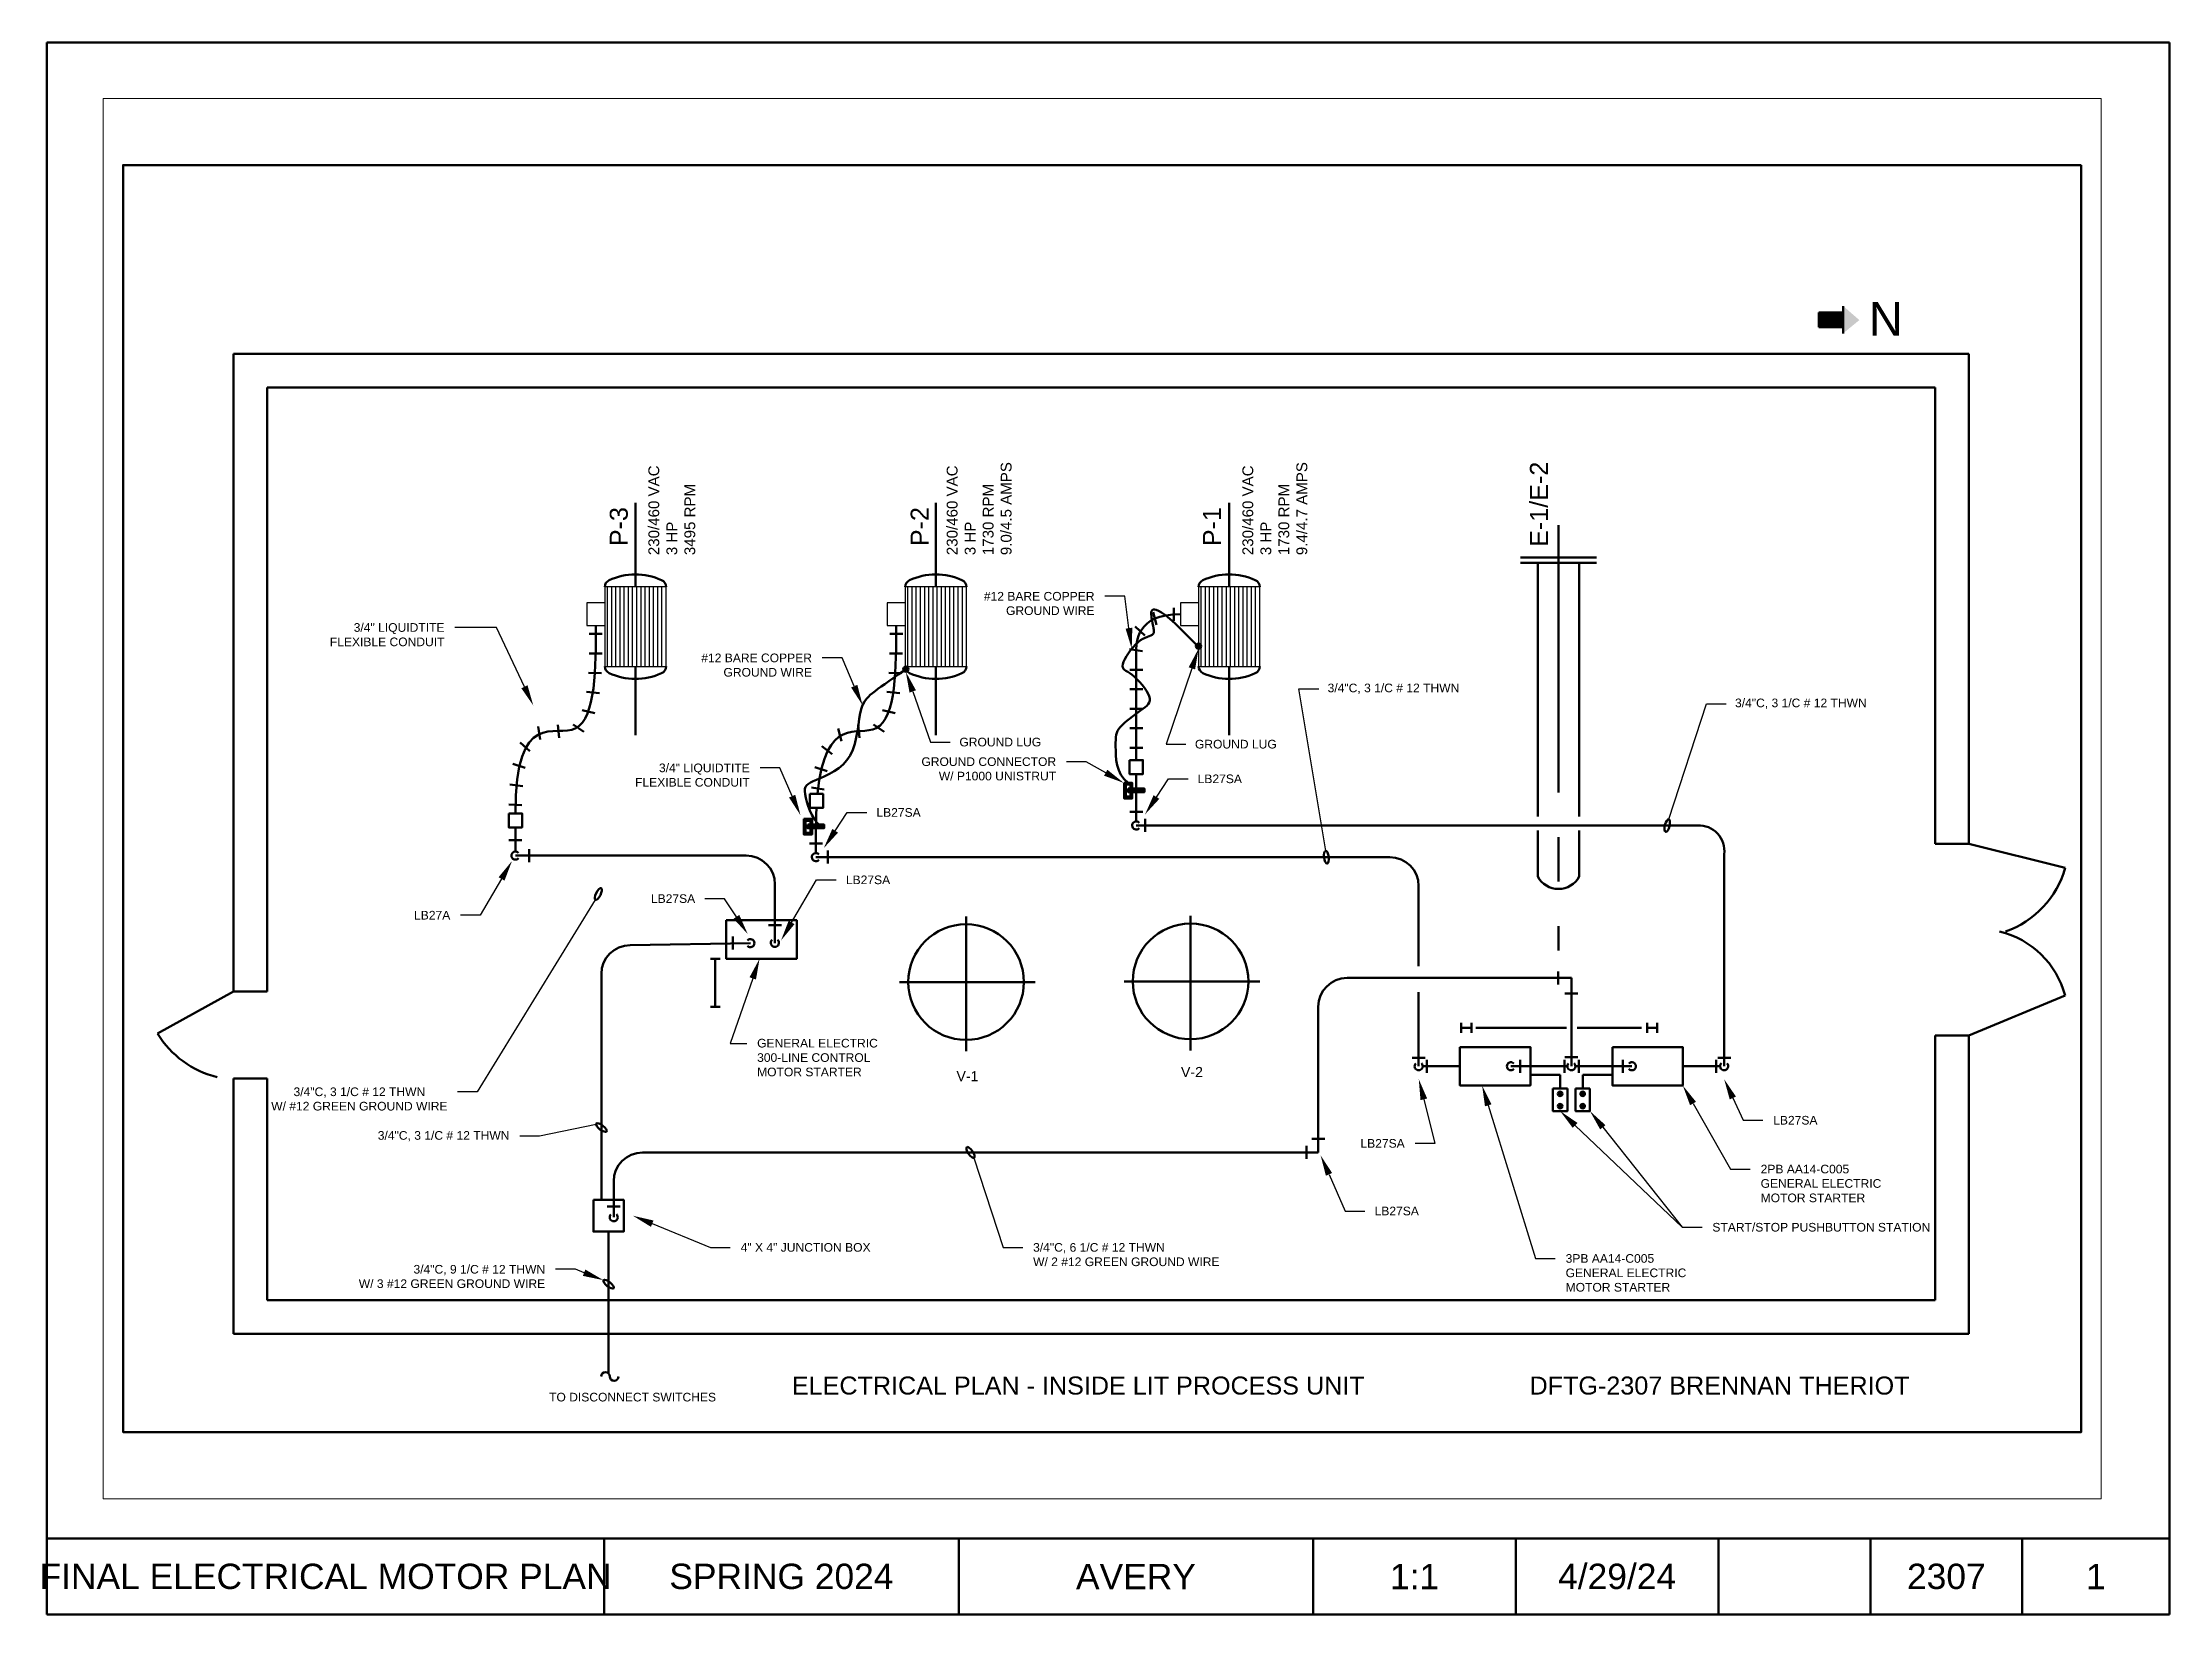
# Paper-space layout '1' of a CAD drawing. Header units: inches. Extents: x 0 to 10.5, y 0.1 to 7.8.
# The model-space entities are those that its viewports show. They can reach past a viewport. Long polylines and large blocks are cut down to what shows.
import ezdxf
from ezdxf import colors
from ezdxf.entities.mleader import LeaderData, LeaderLine
from ezdxf.math import Vec2, Vec3

# ---------------------------------------------------------------- set-up
doc = ezdxf.new("R2010")
doc.units = ezdxf.units.IN
doc.header["$MEASUREMENT"] = 0
doc.linetypes.add('CENTER2', pattern=[1.125, 0.75, -0.125, 0.125, -0.125])
doc.layers.get('0').update_dxf_attribs({"color": 255})
for name, color, linetype, lineweight in [('Border', 5, 'Continuous', 80), ('Object', 1, 'Continuous', 60), ('Text', 7, 'Continuous', 30)]:
    doc.layers.add(name, color=color, linetype=linetype, lineweight=lineweight)
doc.layers.add('VP', color=8, linetype='Continuous', plot=False)
doc.styles.get("Standard").update_dxf_attribs({"font": 'arial.ttf'})

# ---------------------------------------------------------------- blocks, each defined once
blk = doc.blocks.new('*U7')
blk.add_line((0.075, -0.057), (0.075, 0.056))
blk = doc.blocks.new('*U8')
at = {"layer": 'Object', "color": 0, "linetype": 'ByBlock', "lineweight": -2, "transparency": 16777216}
for p, rotation in [((165.798, 12.48), 270), ((165.797, 12.31), 269.364157771433), ((165.793, 12.141), 267.4852543982339), ((165.781, 11.972), 263.8362076891653), ((165.753, 11.804), 256.3458332869278), ((165.233, 11.48), 228.2402742782203), ((165.379, 11.557), 189.2362004124773), ((165.549, 11.567), 185.7069666690586), ((165.69, 11.648), 235.593936695888), ((165.154, 11.331), 252.2863060781141), ((165.118, 11.165), 262.0989952114134), ((165.103, 10.997), 267.1740487618006)]:
    blk.add_blockref('*U7', p, dxfattribs=dict(at, rotation=rotation))
blk = doc.blocks.new('*U9')
blk.add_line((0.075, -0.057), (0.075, 0.056))
blk = doc.blocks.new('*U10')
at = {"layer": 'Object', "color": 0, "linetype": 'ByBlock', "lineweight": -2, "transparency": 16777216}
for p, rotation in [((168.406, 12.48), 270.0000000000046), ((168.405, 12.31), 269.364157771437), ((168.401, 12.141), 267.4852543982371), ((168.389, 11.972), 263.8362076891678), ((168.361, 11.804), 256.3458332869296), ((167.988, 11.548), 194.9827695144223), ((168.156, 11.567), 186.5026229285888), ((168.298, 11.648), 235.5939366958889), ((167.85, 11.455), 232.4768851681316), ((167.776, 11.303), 252.2143415156372), ((167.738, 11.138), 260.7795348705892)]:
    blk.add_blockref('*U9', p, dxfattribs=dict(at, rotation=rotation))
blk = doc.blocks.new('*U11')
blk.add_line((0.058, 0.058), (0.058, -0.055))
blk = doc.blocks.new('*U12')
at = {"layer": 'Object', "color": 0, "linetype": 'ByBlock', "lineweight": -2, "transparency": 16777216}
for p, rotation in [((170.706, 12.557), 195.2644219180445), ((170.874, 12.577), 180), ((170.561, 12.474), 227.4016154402151), ((170.494, 12.322), 262.2136324026706), ((170.489, 12.152), 269.9999999999999), ((170.489, 11.983), 269.9999999999999), ((170.489, 11.813), 269.9999999999999), ((170.489, 11.644), 269.9999999999999), ((170.489, 11.474), 269.9999999999999)]:
    blk.add_blockref('*U11', p, dxfattribs=dict(at, rotation=rotation))

msp = doc.modelspace()

# ---------------------------------------------------------------- hatches: boundary and pattern name
at = {"layer": 'Object'}
h = msp.add_hatch(color=1, dxfattribs=at)
h.dxf.hatch_style = 1
h.paths.add_polyline_path([(176.414, 15.197), (176.414, 15.07), (176.627, 15.07), (176.627, 15.198)])
at = {"layer": 'Object', "transparency": 33554687}
h = msp.add_hatch(color=256, dxfattribs=at)
h.dxf.hatch_style = 1
h.paths.add_polyline_path([(171.024, 12.321, 0.178363), (171.044, 12.281, 0.24018), (171.053, 12.299, 0.49723)])
h.paths.add_polyline_path([(171.024, 12.321, 0.3358), (171.008, 12.299, 0.612669), (171.044, 12.281, -0.178363)])
h = msp.add_hatch(color=256, dxfattribs=at)
h.dxf.hatch_style = 1
h.paths.add_polyline_path([(168.483, 12.121, 0.178363), (168.502, 12.081, 0.24018), (168.512, 12.099, 0.49723)])
h.paths.add_polyline_path([(168.483, 12.121, 0.3358), (168.467, 12.099, 0.612669), (168.502, 12.081, -0.178363)])
at = {"layer": 'Object'}
h = msp.add_hatch(color=7, dxfattribs=at)
h.dxf.hatch_style = 1
h.paths.add_polyline_path([(170.455, 11.112), (170.384, 11.112), (170.384, 10.978), (170.455, 10.978)])
h.paths.add_polyline_path([(170.44, 10.993), (170.399, 10.993), (170.399, 11.097), (170.44, 11.097)], flags=16)
h = msp.add_hatch(color=7, dxfattribs=at)
h.dxf.hatch_style = 1
h.paths.add_polyline_path([(170.455, 11.063), (170.455, 11.032), (170.56, 11.032), (170.56, 11.063)])
h.paths.add_polyline_path([(170.418, 11.032), (170.44, 11.032), (170.44, 11.063), (170.418, 11.063)])
h = msp.add_hatch(color=7, dxfattribs=at)
h.dxf.hatch_style = 1
h.paths.add_polyline_path([(167.675, 10.799), (167.603, 10.799), (167.603, 10.665), (167.675, 10.665)])
h.paths.add_polyline_path([(167.66, 10.68), (167.618, 10.68), (167.618, 10.784), (167.66, 10.784)], flags=16)
h = msp.add_hatch(color=7, dxfattribs=at)
h.dxf.hatch_style = 1
h.paths.add_polyline_path([(167.675, 10.75), (167.675, 10.719), (167.78, 10.719), (167.78, 10.75)])
h.paths.add_polyline_path([(167.638, 10.719), (167.66, 10.719), (167.66, 10.75), (167.638, 10.75)])
h = msp.add_hatch(color=1, dxfattribs=at)
h.dxf.hatch_style = 1
h.paths.add_polyline_path([(174.189, 8.413, 1), (174.15, 8.413, 1)])
h.paths.add_polyline_path([(174.189, 8.306, 1), (174.15, 8.306, 1)])
h = msp.add_hatch(color=1, dxfattribs=at)
h.dxf.hatch_style = 1
h.paths.add_polyline_path([(174.385, 8.413, 1), (174.346, 8.413, 1)])
h.paths.add_polyline_path([(174.385, 8.306, 1), (174.346, 8.306, 1)])

# ---------------------------------------------------------------- linework, layer by layer
for p, q in [((176.414, 15.197), (176.627, 15.198)), ((176.414, 15.197), (176.414, 15.07)), ((176.627, 15.07), (176.414, 15.07)), ((162.652, 10.583), (162.652, 14.836)), ((162.652, 14.836), (177.717, 14.836)), ((177.717, 14.836), (177.717, 10.583)), ((162.944, 10.583), (162.944, 14.544)), ((162.944, 14.544), (177.425, 14.544)), ((177.425, 14.544), (177.425, 10.583)), ((174.486, 13.068), (173.825, 13.068)), ((174.486, 13.023), (173.825, 13.023)), ((173.975, 10.82), (173.975, 13.023)), ((174.334, 10.82), (174.334, 13.023)), ((165.1, 10.726), (165.1, 10.516)), ((170.433, 10.861), (170.546, 10.861)), ((170.489, 10.742), (175.362, 10.742)), ((170.568, 10.799), (170.568, 10.686)), ((165.043, 10.616), (165.156, 10.616)), ((165.22, 10.537), (165.22, 10.424)), ((167.652, 10.586), (167.765, 10.586)), ((173.975, 10.298), (173.975, 10.699)), ((174.334, 10.298), (174.334, 10.699)), ((177.425, 10.583), (177.717, 10.583)), ((177.717, 10.583), (178.554, 10.374)), ((165.1, 10.481), (167.103, 10.481)), ((167.708, 10.467), (172.691, 10.467)), ((167.812, 10.524), (167.812, 10.411)), ((175.593, 10.492), (175.593, 8.652)), ((167.353, 10.231), (167.353, 9.721)), ((172.941, 10.217), (172.941, 9.521)), ((167.296, 9.878), (167.409, 9.878)), ((167.14, 9.721), (166.096, 9.704)), ((166.986, 9.665), (166.986, 9.778)), ((165.846, 9.454), (165.846, 7.491)), ((166.877, 9.585), (166.793, 9.585)), ((166.835, 9.585), (166.835, 9.168)), ((172.32, 9.419), (174.267, 9.419)), ((174.153, 9.362), (174.153, 9.475)), ((174.267, 9.419), (174.267, 8.652)), ((162.652, 9.301), (161.993, 8.937)), ((162.652, 9.301), (162.944, 9.301)), ((172.941, 9.296), (172.941, 8.652)), ((174.324, 9.284), (174.211, 9.284)), ((177.717, 8.919), (178.553, 9.267)), ((166.877, 9.168), (166.793, 9.168)), ((172.07, 7.904), (172.07, 9.169)), ((173.311, 9.029), (173.311, 8.942)), ((173.311, 8.986), (173.399, 8.986)), ((173.399, 9.029), (173.399, 8.942)), ((173.438, 8.986), (174.224, 8.986)), ((174.875, 8.986), (174.316, 8.986)), ((174.925, 9.029), (174.925, 8.942)), ((174.925, 8.986), (175.013, 8.986)), ((175.013, 9.029), (175.013, 8.942)), ((177.425, 8.919), (177.425, 6.621)), ((177.717, 8.919), (177.425, 8.919)), ((177.717, 8.919), (177.717, 6.329)), ((172.998, 8.724), (172.885, 8.724)), ((173.011, 8.708), (173.011, 8.595)), ((173.821, 8.708), (173.821, 8.595)), ((174.208, 8.595), (174.208, 8.708)), ((174.324, 8.73), (174.211, 8.73)), ((174.331, 8.595), (174.331, 8.708)), ((174.713, 8.708), (174.713, 8.595)), ((175.524, 8.708), (175.524, 8.595)), ((175.537, 8.724), (175.65, 8.724)), ((162.652, 6.329), (162.652, 8.546)), ((162.652, 8.546), (162.944, 8.546)), ((162.944, 6.621), (162.944, 8.546)), ((173.3, 8.652), (172.976, 8.652)), ((173.912, 8.652), (173.742, 8.652)), ((174.232, 8.652), (173.912, 8.652)), ((173.912, 8.579), (174.17, 8.579)), ((174.17, 8.579), (174.17, 8.458)), ((174.623, 8.652), (174.302, 8.652)), ((174.623, 8.579), (174.365, 8.579)), ((174.365, 8.579), (174.365, 8.458)), ((174.792, 8.652), (174.623, 8.652)), ((175.234, 8.652), (175.558, 8.652)), ((174.232, 8.458), (174.107, 8.458)), ((174.302, 8.458), (174.428, 8.458)), ((171.966, 7.96), (171.966, 7.847)), ((172.126, 8.023), (172.013, 8.023)), ((166.203, 7.904), (172.07, 7.904)), ((165.953, 7.341), (165.953, 7.654)), ((165.897, 7.434), (166.01, 7.434)), ((165.909, 7.216), (165.909, 5.984)), ((177.425, 6.621), (162.944, 6.621)), ((177.717, 6.329), (162.652, 6.329))]:
    msp.add_line(p, q, dxfattribs=at)
at = {"layer": 'Object', "linetype": 'CENTER2', "ltscale": 0.5}
for p, q in [((166.142, 12.815), (166.142, 13.543)), ((168.75, 12.815), (168.75, 13.543)), ((171.296, 12.815), (171.296, 13.543)), ((166.142, 11.526), (166.142, 12.122))]:
    msp.add_line(p, q, dxfattribs=at)
at = {"layer": 'Object', "linetype": 'CENTER2'}
for p, q in [((174.155, 13.349), (174.155, 9.657)), ((168.75, 11.526), (168.75, 12.122)), ((171.296, 11.526), (171.296, 12.122)), ((169.012, 9.433), (169.012, 9.952)), ((170.961, 9.44), (170.961, 9.958)), ((168.435, 9.383), (168.962, 9.383)), ((169.012, 8.784), (169.012, 9.333)), ((169.062, 9.383), (169.612, 9.383)), ((170.384, 9.389), (170.911, 9.389)), ((170.961, 8.79), (170.961, 9.339)), ((171.011, 9.389), (171.561, 9.389))]:
    msp.add_line(p, q, dxfattribs=at)
at = {"layer": 'Object', "lineweight": 25}
for p, q in [((166.408, 12.815), (165.876, 12.815)), ((165.876, 12.815), (165.876, 12.122)), ((165.899, 12.122), (165.899, 12.815)), ((165.936, 12.122), (165.936, 12.815)), ((165.972, 12.122), (165.972, 12.815)), ((166.008, 12.122), (166.008, 12.815)), ((166.045, 12.122), (166.045, 12.815)), ((166.081, 12.122), (166.081, 12.815)), ((166.117, 12.122), (166.117, 12.815)), ((166.154, 12.122), (166.154, 12.815)), ((166.19, 12.122), (166.19, 12.815)), ((166.227, 12.122), (166.227, 12.815)), ((166.263, 12.122), (166.263, 12.815)), ((166.299, 12.122), (166.299, 12.815)), ((166.336, 12.122), (166.336, 12.815)), ((166.372, 12.122), (166.372, 12.815)), ((166.408, 12.122), (166.408, 12.815)), ((169.016, 12.815), (168.484, 12.815)), ((168.484, 12.815), (168.484, 12.122)), ((168.507, 12.122), (168.507, 12.815)), ((168.544, 12.122), (168.544, 12.815)), ((168.58, 12.122), (168.58, 12.815)), ((168.616, 12.122), (168.616, 12.815)), ((168.653, 12.122), (168.653, 12.815)), ((168.689, 12.122), (168.689, 12.815)), ((168.725, 12.122), (168.725, 12.815)), ((168.762, 12.122), (168.762, 12.815)), ((168.798, 12.122), (168.798, 12.815)), ((168.834, 12.122), (168.834, 12.815)), ((168.871, 12.122), (168.871, 12.815)), ((168.907, 12.122), (168.907, 12.815)), ((168.944, 12.122), (168.944, 12.815)), ((168.98, 12.122), (168.98, 12.815)), ((169.016, 12.122), (169.016, 12.815)), ((171.563, 12.815), (171.03, 12.815)), ((171.03, 12.815), (171.03, 12.122)), ((171.053, 12.122), (171.053, 12.815)), ((171.09, 12.122), (171.09, 12.815)), ((171.126, 12.122), (171.126, 12.815)), ((171.163, 12.122), (171.163, 12.815)), ((171.199, 12.122), (171.199, 12.815)), ((171.235, 12.122), (171.235, 12.815)), ((171.272, 12.122), (171.272, 12.815)), ((171.308, 12.122), (171.308, 12.815)), ((171.344, 12.122), (171.344, 12.815)), ((171.381, 12.122), (171.381, 12.815)), ((171.417, 12.122), (171.417, 12.815)), ((171.453, 12.122), (171.453, 12.815)), ((171.49, 12.122), (171.49, 12.815)), ((171.526, 12.122), (171.526, 12.815)), ((171.563, 12.122), (171.563, 12.815)), ((165.876, 12.122), (166.408, 12.122)), ((168.484, 12.122), (169.016, 12.122)), ((171.03, 12.122), (171.563, 12.122))]:
    msp.add_line(p, q, dxfattribs=at)
at = {"layer": 'Object', "linetype": 'ByBlock', "lineweight": -2}
for p, q in [((171.902, 11.929), (172.074, 11.929)), ((175.439, 11.799), (175.61, 11.799)), ((164.768, 8.43), (164.597, 8.43)), ((165.309, 8.044), (165.138, 8.044)), ((166.794, 7.079), (166.965, 7.079)), ((169.333, 7.079), (169.504, 7.079))]:
    msp.add_line(p, q, dxfattribs=at)
at = {"layer": 'Object', "linetype": 'Continuous'}
for p, q in [((169.012, 9.333), (169.012, 9.433)), ((170.961, 9.339), (170.961, 9.44)), ((168.962, 9.383), (169.062, 9.383)), ((170.911, 9.389), (171.011, 9.389))]:
    msp.add_line(p, q, dxfattribs=at)
at = {"layer": 'Object'}
for points in [[(178.693, 16.476), (178.693, 5.476), (161.693, 5.476), (161.693, 16.476)], [(170.431, 11.31), (170.547, 11.31), (170.547, 11.189), (170.431, 11.189)], [(170.384, 11.112), (170.455, 11.112), (170.455, 10.978), (170.384, 10.978)], [(170.399, 11.097), (170.44, 11.097), (170.44, 10.993), (170.399, 10.993)], [(167.655, 11.016), (167.771, 11.016), (167.771, 10.895), (167.655, 10.895)], [(170.418, 11.063), (170.56, 11.063), (170.56, 11.032), (170.418, 11.032)], [(165.042, 10.847), (165.158, 10.847), (165.158, 10.726), (165.042, 10.726)], [(167.603, 10.799), (167.675, 10.799), (167.675, 10.665), (167.603, 10.665)], [(167.618, 10.784), (167.66, 10.784), (167.66, 10.68), (167.618, 10.68)], [(167.638, 10.75), (167.78, 10.75), (167.78, 10.719), (167.638, 10.719)], [(166.93, 9.919), (167.542, 9.919), (167.542, 9.585), (166.93, 9.585)], [(173.3, 8.818), (173.912, 8.818), (173.912, 8.485), (173.3, 8.485)], [(174.623, 8.818), (175.234, 8.818), (175.234, 8.485), (174.623, 8.485)], [(165.777, 7.491), (166.04, 7.491), (166.04, 7.216), (165.777, 7.216)]]:
    msp.add_lwpolyline(points, close=True, dxfattribs=at)
for points in [[(176.627, 15.252), (176.627, 15.015)], [(162.652, 9.301), (162.652, 10.583)], [(162.944, 9.301), (162.944, 10.583)], [(174.232, 8.458), (174.232, 8.263), (174.107, 8.263), (174.107, 8.458)], [(174.303, 8.458), (174.303, 8.263), (174.428, 8.263), (174.428, 8.458)]]:
    msp.add_lwpolyline(points, dxfattribs=at)
at = {"layer": 'Object', "lineweight": 25}
for points in [[(165.876, 12.674), (165.72, 12.674), (165.72, 12.48), (165.876, 12.48)], [(168.484, 12.674), (168.328, 12.674), (168.328, 12.48), (168.484, 12.48)], [(171.03, 12.674), (170.874, 12.674), (170.874, 12.48), (171.03, 12.48)]]:
    msp.add_lwpolyline(points, dxfattribs=at)
at = {"layer": 'Object', "linetype": 'ByBlock', "lineweight": -2}
for points in [[(172.134, 10.523), (171.902, 11.929)], [(175.113, 10.797), (175.439, 11.799)], [(165.793, 10.097), (164.768, 8.43)], [(165.801, 8.145), (165.309, 8.044)], [(174.3, 8.139), (175.23, 7.254)], [(169.08, 7.856), (169.333, 7.079)], [(166.287, 7.286), (166.794, 7.079)]]:
    msp.add_lwpolyline(points, dxfattribs=at)
at = {"layer": 'Object'}
for centre, radius in [((171.03, 12.299), 0.0225), ((168.489, 12.099), 0.0225), ((169.012, 9.383), 0.502), ((170.961, 9.389), 0.502), ((174.169, 8.413), 0.0197), ((174.169, 8.306), 0.0197), ((174.365, 8.413), 0.0197), ((174.365, 8.306), 0.0197)]:
    msp.add_circle(centre, radius, dxfattribs=at)
for centre, radius, start, end in [((165.94, 12.813), 0.0641, 114.6675, 180), ((166.142, 12.381), 0.541, 65.3525, 115.0873), ((166.344, 12.813), 0.0641, 0, 68.5048), ((168.548, 12.813), 0.0641, 114.6675, 180), ((168.75, 12.381), 0.541, 65.3525, 115.0873), ((168.952, 12.813), 0.0641, 0, 68.5048), ((171.095, 12.813), 0.0641, 114.6675, 180), ((171.296, 12.381), 0.541, 65.3525, 115.0873), ((171.498, 12.813), 0.0641, 0, 68.5048), ((165.94, 12.124), 0.0641, 180, 245.3325), ((166.142, 12.556), 0.541, 244.9127, 294.6475), ((166.344, 12.124), 0.0641, 291.4952, 0), ((168.548, 12.124), 0.0641, 180, 245.3325), ((168.75, 12.556), 0.541, 244.9127, 294.6475), ((168.952, 12.124), 0.0641, 291.4952, 0), ((171.095, 12.124), 0.0641, 180, 245.3325), ((171.296, 12.556), 0.541, 244.9127, 294.6475), ((171.498, 12.124), 0.0641, 291.4952, 0), ((170.489, 10.742), 0.0351, 44.0962, 317.4037), ((175.373, 10.521), 0.222, 352.6293, 93.0461), ((165.1, 10.481), 0.0351, 44.0962, 317.4037), ((167.103, 10.231), 0.25, 0, 90), ((167.708, 10.467), 0.0351, 44.0962, 317.4037), ((172.691, 10.217), 0.25, 0, 90), ((177.759, 10.602), 0.828, 289.5673, 344.0477), ((174.155, 10.394), 0.203, 208.088, 331.912), ((177.806, 9.07), 0.772, 14.7768, 76.7054), ((166.096, 9.454), 0.25, 90, 180), ((167.14, 9.721), 0.0351, 224.0962, 137.4037), ((167.352, 9.723), 0.0351, 134.0962, 47.4037), ((172.32, 9.169), 0.25, 90, 180), ((162.704, 9.363), 0.828, 210.9293, 256.5659), ((173.742, 8.652), 0.0351, 44.0962, 317.4037), ((174.792, 8.652), 0.0351, 222.5963, 135.9038), ((172.941, 8.652), 0.0351, 134.0962, 47.4037), ((174.267, 8.652), 0.0351, 134.0962, 47.4037), ((175.593, 8.652), 0.0351, 132.5963, 45.9038), ((166.203, 7.654), 0.25, 90, 180), ((165.953, 7.341), 0.0351, 134.0962, 47.4037), ((165.881, 5.958), 0.0379, 360, 180), ((165.956, 5.958), 0.0379, 180, 0)]:
    msp.add_arc(centre, radius, start, end, dxfattribs=at)
for centre, major_axis in [((175.099, 10.742), (0.013, 0.0549)), ((172.14, 10.467), (-0.0058, 0.0561)), ((165.819, 10.147), (-0.0253, -0.0504)), ((165.846, 8.12), (-0.0446, 0.0344)), ((169.05, 7.904), (-0.0317, 0.0466)), ((165.909, 6.76), (-0.0446, 0.0344))]:
    msp.add_ellipse(centre, major_axis=major_axis, ratio=0.35871, dxfattribs=at)
for points in [[(170.419, 11.112), (170.31, 11.191), (170.311, 11.486), (170.31, 11.585), (170.548, 11.755), (170.658, 11.834), (170.435, 12.094), (170.323, 12.094), (170.508, 12.383), (170.675, 12.383), (170.612, 12.517), (170.612, 12.731), (171.011, 12.311)], [(165.798, 12.48), (165.798, 12.124), (165.798, 11.226), (165.1, 11.771), (165.1, 10.847)], [(167.735, 10.75), (167.675, 10.799), (167.575, 11.076), (167.658, 11.119), (168.078, 11.288), (168.068, 11.837), (168.205, 11.897), (168.471, 12.086)], [(170.489, 11.189), (170.489, 11.126), (170.489, 11.058), (170.489, 10.777)], [(167.713, 10.895), (167.711, 10.848), (167.709, 10.797), (167.708, 10.502)]]:
    msp.add_open_spline(points, degree=3, dxfattribs=at)
for points, knots in [([(170.874, 12.577), (170.489, 12.577), (170.489, 12.132), (170.489, 12.147), (170.489, 11.31)], [0, 0, 0, 0, 1, 1.869215, 1.869215, 1.869215, 1.869215]), ([(168.406, 12.48), (168.406, 12.124), (168.406, 11.281), (167.791, 11.71), (167.722, 11.016)], [0, 0, 0, 0, 1, 1.877422, 1.877422, 1.877422, 1.877422])]:
    msp.add_open_spline(points, degree=3, knots=knots, dxfattribs=at)
for points in [[(176.627, 15.252), (176.767, 15.13), (176.626, 15.015)], [(174.279, 8.117), (174.169, 8.263), (174.32, 8.16)], [(166.276, 7.258), (166.12, 7.354), (166.298, 7.313)]]:
    msp.add_solid(points, dxfattribs=at)

# ---------------------------------------------------------------- block references
for name in ['*U12', '*U8', '*U10']:
    msp.add_blockref(name, (0, 0), dxfattribs=at)

# ---------------------------------------------------------------- texts
at = {"layer": 'Text', "attachment_point": 5}
for s, width, gutter_width, heights, insert, char_height in [('N', 0.36954, 0.685, [0.351], (176.997, 15.14), 0.292), ('V-1', 0.30805, 0.785, [0.208], (169.024, 8.566), 0.0879), ('V-2', 0.29661, 0.785, [0.196], (170.973, 8.602), 0.0879), ('ELECTRICAL PLAN - INSIDE LIT PROCESS UNIT', 5.22634, 0.469, [0.305], (169.986, 5.879), 0.15625), ('DFTG-2307 BRENNAN THERIOT', 5.22634, 0.469, [0.305], (175.553, 5.879), 0.15625)]:
    msp.add_mtext_dynamic_manual_height_columns(s, width=width, gutter_width=gutter_width, heights=heights, dxfattribs=dict(at, insert=insert, char_height=char_height))
at = {"layer": 'Text', "attachment_point": 5, "rotation": 90}
for s, width, heights, insert, char_height in [('\\A1;\\pxql;230/460 VAC\\P3 HP\\P3495 RPM', 0.95348, [0.481], (166.458, 13.566), 0.09375), ('\\A1;\\pxql;230/460 VAC\\P3 HP\\P1730 RPM\\P9.0/4.5 AMPS', 0.95348, [0.63], (169.126, 13.566), 0.09375), ('\\A1;\\pxql;230/460 VAC\\P3 HP\\P1730 RPM\\P9.4/4.7 AMPS', 0.95348, [0.603], (171.693, 13.566), 0.09375), ('E-1/E-2', 4.28941, [0.305], (173.986, 13.531), 0.1562), ('P-3', 4.28941, [0.305], (165.998, 13.337), 0.1562), ('P-2', 4.28941, [0.305], (168.609, 13.337), 0.1562), ('P-1', 4.28941, [0.305], (171.146, 13.337), 0.1562)]:
    msp.add_mtext_dynamic_manual_height_columns(s, width=width, gutter_width=0.469, heights=heights, dxfattribs=dict(at, insert=insert, char_height=char_height))
at = {"layer": 'Text', "char_height": 0.075}
for s, insert, attachment_point in [('3/4"C, 3 1/C # 12 THWN', (173.294, 11.974), 3), ('3/4"C, 3 1/C # 12 THWN', (176.831, 11.844), 3), ('\\pxqc;3/4"C, 3 1/C # 12 THWN\\PW/ #12 GREEN GROUND WIRE', (163.745, 8.468), 2), ('3/4"C, 3 1/C # 12 THWN', (165.048, 8.089), 3), ('4" X 4" JUNCTION BOX', (167.055, 7.117), 1), ('\\A1;3/4"C, 6 1/C # 12 THWN\\PW/ 2 #12 GREEN GROUND WIRE', (169.594, 7.117), 1), ('TO DISCONNECT SWITCHES', (165.392, 5.817), 1)]:
    msp.add_mtext(s, dxfattribs=dict(at, insert=insert, attachment_point=attachment_point))

# ---------------------------------------------------------------- leaders
at = {"layer": 'Text'}
ml = msp.add_multileader_mtext('Standard', dxfattribs=at)
ml.set_content('#12 BARE COPPER\\PGROUND WIRE', color=256)
ml.set_leader_properties()
ml.build(insert=Vec2(0, 0))
ml.multileader.update_dxf_attribs({"dogleg_length": 0.36, "arrow_head_size": 0.18})
ctx = ml.context
ctx.base_point, ctx.char_height, ctx.arrow_head_size, ctx.landing_gap_size, ctx.plane_origin = Vec3(169.079, 12.732), 0.075, 0.18, 0.09, Vec3(170.451, 12.287)
ctx.text_align_type = 2
notes = []
notes.append((ctx, [(0, (1, 1, 0), (170.389, 12.732), (-1, 0), 0.171, [(0, [(170.45, 12.277)], 0, [])])]))
ctx.mtext.insert, ctx.mtext.width, ctx.mtext.alignment, ctx.mtext.flow_direction = Vec3(170.127, 12.77), 1.14888, 3, 5
ml = msp.add_multileader_mtext('Standard', dxfattribs=at)
ml.set_content('3/4" LIQUIDTITE\\PFLEXIBLE CONDUIT', color=256)
ml.set_leader_properties()
ml.build(insert=Vec2(0, 0))
ml.multileader.update_dxf_attribs({"dogleg_length": 0.36, "arrow_head_size": 0.18})
ctx = ml.context
ctx.base_point, ctx.char_height, ctx.arrow_head_size, ctx.landing_gap_size, ctx.plane_origin = Vec3(163.409, 12.461), 0.075, 0.18, 0.09, Vec3(165.255, 11.784)
ctx.text_align_type = 2
notes.append((ctx, [(0, (1, 1, 0), (164.934, 12.461), (-1, 0), 0.36, [(0, [(165.255, 11.784)], 0, [])])]))
ctx.mtext.insert, ctx.mtext.alignment, ctx.mtext.flow_direction = Vec3(164.484, 12.499), 3, 5
ml = msp.add_multileader_mtext('Standard', dxfattribs=at)
ml.set_content('#12 BARE COPPER\\PGROUND WIRE', color=256)
ml.set_leader_properties()
ml.build(insert=Vec2(0, 0))
ml.multileader.update_dxf_attribs({"dogleg_length": 0.36, "arrow_head_size": 0.18})
ctx = ml.context
ctx.base_point, ctx.char_height, ctx.arrow_head_size, ctx.landing_gap_size, ctx.plane_origin = Vec3(166.625, 12.197), 0.075, 0.18, 0.09, Vec3(168.113, 11.787)
ctx.text_align_type = 2
notes.append((ctx, [(0, (1, 1, 0), (167.935, 12.197), (-1, 0), 0.171, [(0, [(168.113, 11.787)], 0, [])])]))
ctx.mtext.insert, ctx.mtext.width, ctx.mtext.alignment, ctx.mtext.flow_direction = Vec3(167.674, 12.235), 1.14888, 3, 5
ml = msp.add_multileader_mtext('Standard', dxfattribs=at)
ml.set_content('GROUND LUG', color=256)
ml.set_leader_properties()
ml.build(insert=Vec2(0, 0))
ml.multileader.update_dxf_attribs({"dogleg_length": 0.171, "arrow_head_size": 0.18})
ctx = ml.context
ctx.base_point, ctx.char_height, ctx.arrow_head_size, ctx.landing_gap_size, ctx.plane_origin = Vec3(170.921, 11.448), 0.075, 0.18, 0.09, Vec3(171.03, 12.277)
ctx.text_align_type = 2
notes.append((ctx, [(0, (1, 1, 0), (170.75, 11.448), (1, 0), 0.171, [(0, [(171.03, 12.277)], 0, [])])]))
ctx.mtext.insert, ctx.mtext.alignment, ctx.mtext.flow_direction = Vec3(171.709, 11.486), 3, 5
ml = msp.add_multileader_mtext('Standard', dxfattribs=at)
ml.set_content('GROUND LUG', color=256)
ml.set_leader_properties()
ml.build(insert=Vec2(0, 0))
ml.multileader.update_dxf_attribs({"dogleg_length": 0.171, "arrow_head_size": 0.18})
ctx = ml.context
ctx.base_point, ctx.char_height, ctx.arrow_head_size, ctx.landing_gap_size, ctx.plane_origin = Vec3(168.875, 11.466), 0.075, 0.18, 0.09, Vec3(168.489, 12.076)
ctx.text_align_type = 2
notes.append((ctx, [(0, (1, 1, 0), (168.704, 11.466), (1, 0), 0.171, [(0, [(168.489, 12.076)], 0, [])])]))
ctx.mtext.insert, ctx.mtext.alignment, ctx.mtext.flow_direction = Vec3(169.664, 11.504), 3, 5
ml = msp.add_multileader_mtext('Standard', dxfattribs=at)
ml.set_content('3/4" LIQUIDTITE\\PFLEXIBLE CONDUIT', color=256)
ml.set_leader_properties()
ml.build(insert=Vec2(0, 0))
ml.multileader.update_dxf_attribs({"dogleg_length": 0.36, "arrow_head_size": 0.18})
ctx = ml.context
ctx.base_point, ctx.char_height, ctx.arrow_head_size, ctx.landing_gap_size, ctx.plane_origin = Vec3(166.059, 11.242), 0.075, 0.18, 0.09, Vec3(167.574, 10.832)
ctx.text_align_type = 2
notes.append((ctx, [(0, (1, 1, 0), (167.396, 11.242), (-1, 0), 0.171, [(0, [(167.574, 10.832)], 0, [])])]))
ctx.mtext.insert, ctx.mtext.alignment, ctx.mtext.flow_direction = Vec3(167.134, 11.28), 3, 5
ml = msp.add_multileader_mtext('Standard', dxfattribs=at)
ml.set_content('GROUND CONNECTOR\\PW/ P1000 UNISTRUT', color=256)
ml.set_leader_properties()
ml.build(insert=Vec2(0, 0))
ml.multileader.update_dxf_attribs({"dogleg_length": 0.36, "arrow_head_size": 0.18})
ctx = ml.context
ctx.base_point, ctx.char_height, ctx.arrow_head_size, ctx.landing_gap_size, ctx.plane_origin = Vec3(168.541, 11.296), 0.075, 0.18, 0.09, Vec3(170.381, 11.112)
ctx.text_align_type = 2
notes.append((ctx, [(0, (1, 1, 0), (170.055, 11.296), (-1, 0), 0.171, [(0, [(170.381, 11.112)], 0, [])])]))
ctx.mtext.insert, ctx.mtext.width, ctx.mtext.alignment, ctx.mtext.flow_direction = Vec3(169.794, 11.334), 1.44105, 3, 5
ml = msp.add_multileader_mtext('Standard', dxfattribs=at)
ml.set_content('LB27SA', color=256)
ml.set_leader_properties()
ml.build(insert=Vec2(0, 0))
ml.multileader.update_dxf_attribs({"dogleg_length": 0.171, "arrow_head_size": 0.18})
ctx = ml.context
ctx.base_point, ctx.char_height, ctx.arrow_head_size, ctx.landing_gap_size, ctx.plane_origin = Vec3(170.94, 11.147), 0.075, 0.18, 0.09, Vec3(170.566, 10.839)
ctx.text_align_type = 2
notes.append((ctx, [(0, (1, 1, 0), (170.768, 11.147), (1, 0), 0.171, [(0, [(170.566, 10.839)], 0, [])])]))
ctx.mtext.insert, ctx.mtext.alignment, ctx.mtext.flow_direction = Vec3(171.407, 11.185), 3, 5
ml = msp.add_multileader_mtext('Standard', dxfattribs=at)
ml.set_content('LB27SA', color=256)
ml.set_leader_properties()
ml.build(insert=Vec2(0, 0))
ml.multileader.update_dxf_attribs({"dogleg_length": 0.171, "arrow_head_size": 0.18})
ctx = ml.context
ctx.base_point, ctx.char_height, ctx.arrow_head_size, ctx.landing_gap_size, ctx.plane_origin = Vec3(168.151, 10.854), 0.075, 0.18, 0.09, Vec3(167.777, 10.546)
ctx.text_align_type = 2
notes.append((ctx, [(0, (1, 1, 0), (167.979, 10.854), (1, 0), 0.171, [(0, [(167.777, 10.546)], 0, [])])]))
ctx.mtext.insert, ctx.mtext.alignment, ctx.mtext.flow_direction = Vec3(168.618, 10.893), 3, 5
ml = msp.add_multileader_mtext('Standard', dxfattribs=at)
ml.set_content('LB27A', color=256)
ml.set_leader_properties()
ml.build(insert=Vec2(0, 0))
ml.multileader.update_dxf_attribs({"dogleg_length": 0.171, "arrow_head_size": 0.18})
ctx = ml.context
ctx.base_point, ctx.char_height, ctx.arrow_head_size, ctx.landing_gap_size, ctx.plane_origin = Vec3(164.137, 9.963), 0.075, 0.18, 0.09, Vec3(165.07, 10.1)
ctx.text_align_type = 2
notes.append((ctx, [(0, (1, 1, 0), (164.795, 9.963), (-1, 0), 0.171, [(0, [(165.07, 10.434)], 0, [])])]))
ctx.mtext.insert, ctx.mtext.alignment, ctx.mtext.flow_direction = Vec3(164.534, 10.001), 3, 5
ml = msp.add_multileader_mtext('Standard', dxfattribs=at)
ml.set_content('LB27SA', color=256)
ml.set_leader_properties()
ml.build(insert=Vec2(0, 0))
ml.multileader.update_dxf_attribs({"dogleg_length": 0.171, "arrow_head_size": 0.18})
ctx = ml.context
ctx.base_point, ctx.char_height, ctx.arrow_head_size, ctx.landing_gap_size, ctx.plane_origin = Vec3(167.886, 10.27), 0.075, 0.18, 0.09, Vec3(167.406, 9.411)
ctx.text_align_type = 2
notes.append((ctx, [(0, (1, 1, 0), (167.714, 10.27), (1, 0), 0.171, [(0, [(167.406, 9.745)], 0, [])])]))
ctx.mtext.insert, ctx.mtext.alignment, ctx.mtext.flow_direction = Vec3(168.353, 10.308), 3, 5
ml = msp.add_multileader_mtext('Standard', dxfattribs=at)
ml.set_content('LB27SA', color=256)
ml.set_leader_properties()
ml.build(insert=Vec2(0, 0))
ml.multileader.update_dxf_attribs({"dogleg_length": 0.171, "arrow_head_size": 0.18})
ctx = ml.context
ctx.base_point, ctx.char_height, ctx.arrow_head_size, ctx.landing_gap_size, ctx.plane_origin = Vec3(166.186, 10.107), 0.075, 0.18, 0.09, Vec3(167.117, 9.465)
notes.append((ctx, [(0, (1, 1, 0), (166.915, 10.107), (-1, 0), 0.171, [(0, [(167.117, 9.799)], 0, [])])]))
ctx.mtext.insert, ctx.mtext.flow_direction = Vec3(166.276, 10.145), 5
ml = msp.add_multileader_mtext('Standard', dxfattribs=at)
ml.set_content('GENERAL ELECTRIC\\P300-LINE CONTROL\\PMOTOR STARTER', color=256)
ml.set_leader_properties()
ml.build(insert=Vec2(0, 0))
ml.multileader.update_dxf_attribs({"dogleg_length": 0.171, "arrow_head_size": 0.18})
ctx = ml.context
ctx.base_point, ctx.char_height, ctx.arrow_head_size, ctx.landing_gap_size, ctx.plane_origin = Vec3(167.108, 8.851), 0.075, 0.18, 0.09, Vec3(167.367, 9.678)
notes.append((ctx, [(1, (1, 1, 0), (166.965, 8.851), (1, 0), 0.143, [(0, [(167.219, 9.585)], 0, [])])]))
ctx.mtext.insert, ctx.mtext.flow_direction = Vec3(167.198, 8.89), 5
ml = msp.add_multileader_mtext('Standard', dxfattribs=at)
ml.set_content('LB27SA', color=256)
ml.set_leader_properties()
ml.build(insert=Vec2(0, 0))
ml.multileader.update_dxf_attribs({"dogleg_length": 0.171, "arrow_head_size": 0.18})
ctx = ml.context
ctx.base_point, ctx.char_height, ctx.arrow_head_size, ctx.landing_gap_size, ctx.plane_origin = Vec3(172.353, 7.982), 0.075, 0.18, 0.09, Vec3(172.942, 8.54)
ctx.text_align_type = 2
notes.append((ctx, [(1, (1, 1, 0), (173.082, 7.982), (-1, 0), 0.171, [(0, [(172.942, 8.54)], 0, [])])]))
ctx.mtext.insert, ctx.mtext.alignment, ctx.mtext.flow_direction = Vec3(172.82, 8.02), 3, 5
ml = msp.add_multileader_mtext('Standard', dxfattribs=at)
ml.set_content('LB27SA', color=256)
ml.set_leader_properties()
ml.build(insert=Vec2(0, 0))
ml.multileader.update_dxf_attribs({"dogleg_length": 0.171, "arrow_head_size": 0.18})
ctx = ml.context
ctx.base_point, ctx.char_height, ctx.arrow_head_size, ctx.landing_gap_size, ctx.plane_origin = Vec3(175.929, 8.183), 0.075, 0.18, 0.09, Vec3(175.593, 8.54)
notes.append((ctx, [(1, (1, 1, 0), (175.758, 8.183), (1, 0), 0.171, [(0, [(175.593, 8.54)], 0, [])])]))
ctx.mtext.insert, ctx.mtext.flow_direction = Vec3(176.019, 8.221), 5
ml = msp.add_multileader_mtext('Standard', dxfattribs=at)
ml.set_content('3PB AA14-C005\\PGENERAL ELECTRIC\\PMOTOR STARTER', color=256)
ml.set_leader_properties()
ml.build(insert=Vec2(0, 0))
ml.multileader.update_dxf_attribs({"dogleg_length": 0.171, "arrow_head_size": 0.18})
ctx = ml.context
ctx.base_point, ctx.char_height, ctx.arrow_head_size, ctx.landing_gap_size, ctx.plane_origin = Vec3(174.127, 6.983), 0.075, 0.18, 0.09, Vec3(173.492, 8.485)
notes.append((ctx, [(0, (1, 1, 0), (173.956, 6.983), (1, 0), 0.171, [(0, [(173.492, 8.485)], 0, [])])]))
ctx.mtext.insert, ctx.mtext.flow_direction = Vec3(174.217, 7.021), 5
ml = msp.add_multileader_mtext('Standard', dxfattribs=at)
ml.set_content('2PB AA14-C005\\PGENERAL ELECTRIC\\PMOTOR STARTER', color=256)
ml.set_leader_properties()
ml.build(insert=Vec2(0, 0))
ml.multileader.update_dxf_attribs({"dogleg_length": 0.171, "arrow_head_size": 0.18})
ctx = ml.context
ctx.base_point, ctx.char_height, ctx.arrow_head_size, ctx.landing_gap_size, ctx.plane_origin = Vec3(175.82, 7.758), 0.075, 0.18, 0.09, Vec3(175.234, 8.485)
notes.append((ctx, [(0, (1, 1, 0), (175.648, 7.758), (1, 0), 0.171, [(0, [(175.234, 8.485)], 0, [])])]))
ctx.mtext.insert, ctx.mtext.flow_direction = Vec3(175.91, 7.797), 5
ml = msp.add_multileader_mtext('Standard', dxfattribs=at)
ml.set_content('START/STOP PUSHBUTTON STATION', color=256)
ml.set_leader_properties()
ml.build(insert=Vec2(0, 0))
ml.multileader.update_dxf_attribs({"dogleg_length": 0.171, "arrow_head_size": 0.18})
ctx = ml.context
ctx.base_point, ctx.char_height, ctx.arrow_head_size, ctx.landing_gap_size, ctx.plane_origin = Vec3(175.401, 7.254), 0.075, 0.18, 0.09, Vec3(174.428, 8.263)
notes.append((ctx, [(0, (1, 1, 0), (175.23, 7.254), (1, 0), 0.171, [(0, [(174.428, 8.263)], 0, [])])]))
ctx.mtext.insert, ctx.mtext.flow_direction = Vec3(175.491, 7.292), 5
ml = msp.add_multileader_mtext('Standard', dxfattribs=at)
ml.set_content('LB27SA', color=256)
ml.set_leader_properties()
ml.build(insert=Vec2(0, 0))
ml.multileader.update_dxf_attribs({"dogleg_length": 0.171, "arrow_head_size": 0.18})
ctx = ml.context
ctx.base_point, ctx.char_height, ctx.arrow_head_size, ctx.landing_gap_size, ctx.plane_origin = Vec3(172.476, 7.395), 0.075, 0.18, 0.09, Vec3(172.09, 7.878)
ctx.text_align_type = 2
notes.append((ctx, [(0, (1, 1, 0), (172.304, 7.395), (1, 0), 0.171, [(0, [(172.09, 7.878)], 0, [])])]))
ctx.mtext.insert, ctx.mtext.alignment, ctx.mtext.flow_direction = Vec3(172.943, 7.433), 3, 5
ml = msp.add_multileader_mtext('Standard', dxfattribs=at)
ml.set_content('3/4"C, 9 1/C # 12 THWN\\PW/ 3 #12 GREEN GROUND WIRE', color=256)
ml.set_leader_properties()
ml.build(insert=Vec2(0, 0))
ml.multileader.update_dxf_attribs({"dogleg_length": 0.171, "arrow_head_size": 0.18})
ctx = ml.context
ctx.base_point, ctx.char_height, ctx.arrow_head_size, ctx.landing_gap_size, ctx.plane_origin = Vec3(163.657, 6.889), 0.075, 0.18, 0.09, Vec3(165.864, 6.795)
ctx.text_align_type = 2
notes.append((ctx, [(0, (1, 1, 0), (165.62, 6.889), (-1, 0), 0.171, [(0, [(165.864, 6.795)], 0, [])])]))
ctx.mtext.insert, ctx.mtext.alignment, ctx.mtext.flow_direction = Vec3(165.358, 6.927), 3, 5
for ctx, leaders in notes:
    for number, flags, end, landing, length, lines in leaders:
        leader = LeaderData()
        leader.index, (leader.has_last_leader_line, leader.has_dogleg_vector, leader.attachment_direction) = number, flags
        leader.last_leader_point, leader.dogleg_vector, leader.dogleg_length = Vec3(end), Vec3(landing), length
        for number, points, colour, breaks in lines:
            line = LeaderLine()
            line.index, line.vertices, line.color, line.breaks = number, Vec3.list(points), colors.encode_raw_color(colour), breaks
            leader.lines.append(line)
        ctx.leaders.append(leader)

psp = doc.layouts.new('1')

# ---------------------------------------------------------------- linework, layer by layer
at = {"layer": 'Border'}
for p, q in [((0.008, 0.053), (0.008, 7.812)), ((0.008, 7.812), (10.484, 7.812)), ((10.484, 7.812), (10.484, 0.053)), ((0.008, 0.428), (10.484, 0.428)), ((2.758, 0.053), (2.758, 0.428)), ((4.508, 0.053), (4.508, 0.428)), ((6.258, 0.053), (6.258, 0.428)), ((7.258, 0.053), (7.258, 0.428)), ((8.258, 0.053), (8.258, 0.428)), ((9.008, 0.053), (9.008, 0.428)), ((9.758, 0.053), (9.758, 0.428)), ((0.008, 0.053), (10.484, 0.053))]:
    psp.add_line(p, q, dxfattribs=at)

# ---------------------------------------------------------------- texts
at = {"layer": 'Text', "char_height": 0.125, "attachment_point": 5}
for s, width, insert in [('FINAL ELECTRICAL MOTOR PLAN', 2.75, (1.383, 0.24)), ('SPRING 2024', 1.75, (3.633, 0.24)), ('AVERY', 1.75, (5.383, 0.24)), ('1:1', 1, (6.758, 0.24)), ('4/29/24', 1, (7.758, 0.24)), ('2307', 0.75, (9.383, 0.24)), ('1', 0.7258, (10.121, 0.24))]:
    psp.add_mtext_dynamic_manual_height_columns(s, width=width, gutter_width=0.625, heights=[0], dxfattribs=dict(at, insert=insert))

# ---------------------------------------------------------------- viewports
at = {"layer": 'VP'}
psp.add_viewport(center=(5.216, 4.08), size=(9.861, 6.91206), view_center_point=(170.193, 10.976), view_height=12.15735, dxfattribs=at)

doc.saveas('drawing.dxf')
